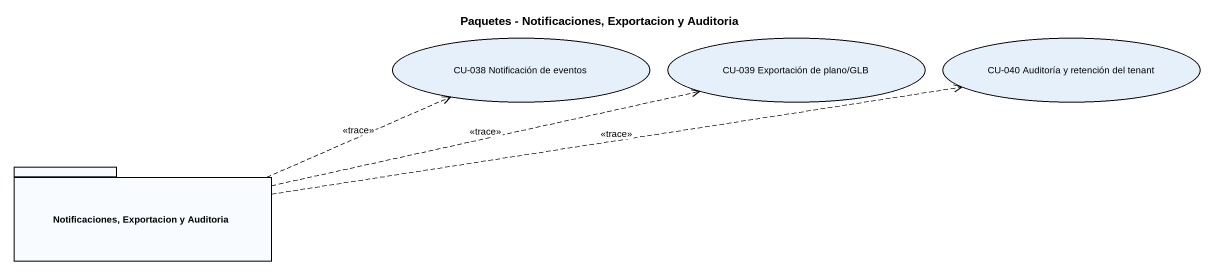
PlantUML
@startuml
title Paquetes - Notificaciones, Exportacion y Auditoria
usecase "CU-038 Notificación de eventos" as CU_038_Notificación_de
usecase "CU-039 Exportación de plano/GLB" as CU_039_Exportación_de_plano
usecase "CU-040 Auditoría y retención del tenant" as CU_040_Auditoría_y
package "Notificaciones, Exportacion y Auditoria" as Notificaciones_Exportacion {
}
Notificaciones_Exportacion .right.> CU_038_Notificación_de : <<trace>>
Notificaciones_Exportacion .right.> CU_039_Exportación_de_plano : <<trace>>
Notificaciones_Exportacion .right.> CU_040_Auditoría_y : <<trace>>
@enduml
